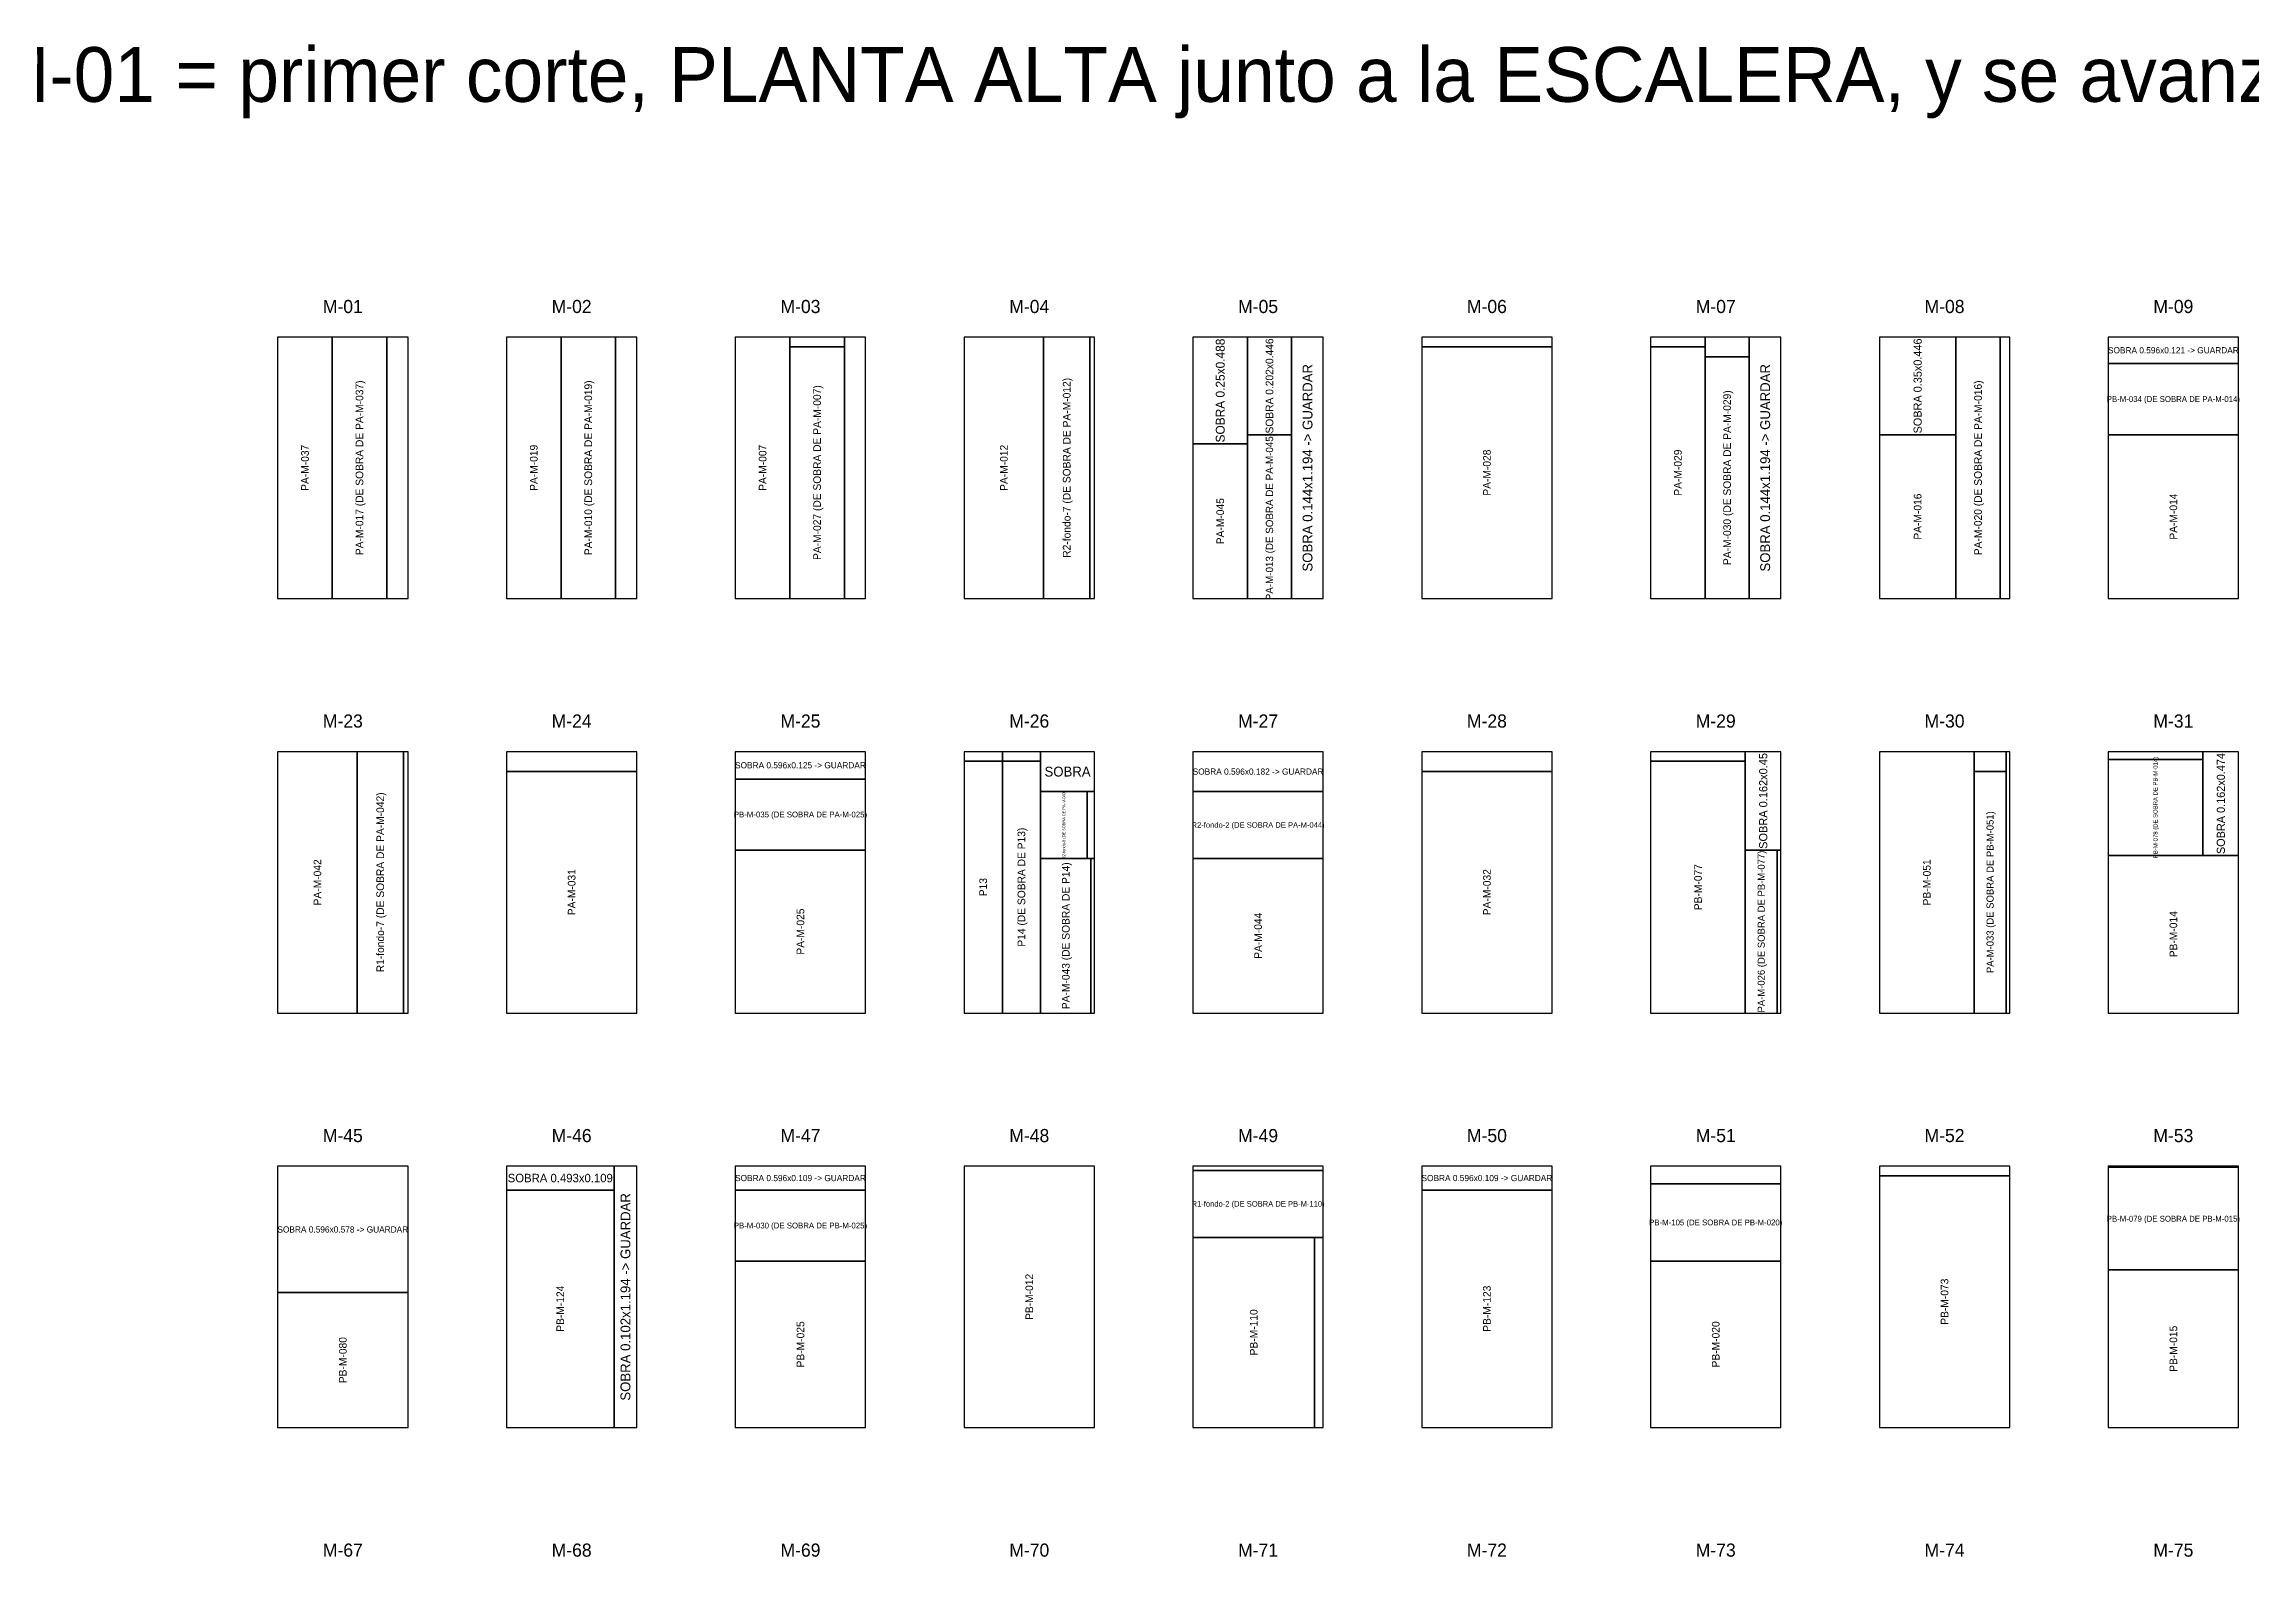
# Model space of a CAD drawing. Header units: metres. Extents: x 305.3 to 390.9, y -184.6 to -119.2.
# Drawn here: x 315.39 to 325.48, y -140.35 to -133.44 of the extents above; entities that cross this region are included whole.
import ezdxf
from ezdxf.enums import TextEntityAlignment as Align

# ---------------------------------------------------------------- set-up
doc = ezdxf.new("R2010")
doc.units = ezdxf.units.M
for name, color, linetype in [('PLAN-CORTE-DESPERDICIO', 1, 'Continuous'), ('PLAN-CORTE-PIEZAS-A-ABRIR', 7, 'Continuous'), ('PLAN-CORTE-RECORTES', 3, 'Continuous'), ('PLAN-CORTE-SOBRANTES', 2, 'Continuous'), ('PLAN-CORTE-TEXTOS', 5, 'Continuous')]:
    doc.layers.add(name, color=color, linetype=linetype)

msp = doc.modelspace()

# ---------------------------------------------------------------- linework, layer by layer
at = {"layer": 'PLAN-CORTE-DESPERDICIO'}
for points in [[(316.958, -135.968), (317.055, -135.968), (317.055, -134.774), (316.958, -134.774)], [(318.004, -135.968), (318.101, -135.968), (318.101, -134.774), (318.004, -134.774)], [(318.8, -134.818), (319.05, -134.818), (319.05, -134.774), (318.8, -134.774)], [(319.05, -135.968), (319.147, -135.968), (319.147, -134.774), (319.05, -134.774)], [(320.172, -135.968), (320.193, -135.968), (320.193, -134.774), (320.172, -134.774)], [(321.689, -134.818), (322.285, -134.818), (322.285, -134.774), (321.689, -134.774)], [(322.735, -134.818), (322.985, -134.818), (322.985, -134.774), (322.735, -134.774)], [(322.985, -134.864), (323.186, -134.864), (323.186, -134.774), (322.985, -134.774)], [(324.333, -135.968), (324.377, -135.968), (324.377, -134.774), (324.333, -134.774)], [(317.034, -137.862), (317.055, -137.862), (317.055, -136.668), (317.034, -136.668)], [(317.505, -136.758), (318.101, -136.758), (318.101, -136.668), (317.505, -136.668)], [(319.597, -136.712), (319.772, -136.712), (319.772, -136.668), (319.597, -136.668)], [(319.772, -136.712), (319.947, -136.712), (319.947, -136.668), (319.772, -136.668)], [(321.689, -136.758), (322.285, -136.758), (322.285, -136.668), (321.689, -136.668)], [(322.735, -136.712), (323.168, -136.712), (323.168, -136.668), (322.735, -136.668)], [(324.214, -136.758), (324.36, -136.758), (324.36, -136.668), (324.214, -136.668)], [(324.36, -137.862), (324.377, -137.862), (324.377, -136.668), (324.36, -136.668)], [(324.827, -136.704), (325.26, -136.704), (325.26, -136.668), (324.827, -136.668)], [(320.159, -137.156), (320.193, -137.156), (320.193, -136.85), (320.159, -136.85)], [(323.314, -137.862), (323.331, -137.862), (323.331, -137.118), (323.314, -137.118)], [(320.177, -137.862), (320.193, -137.862), (320.193, -137.156), (320.177, -137.156)], [(320.643, -138.581), (321.239, -138.581), (321.239, -138.562), (320.643, -138.562)], [(322.735, -138.642), (323.331, -138.642), (323.331, -138.562), (322.735, -138.562)], [(323.781, -138.606), (324.377, -138.606), (324.377, -138.562), (323.781, -138.562)], [(321.199, -139.756), (321.239, -139.756), (321.239, -138.887), (321.199, -138.887)]]:
    msp.add_lwpolyline(points, close=True, dxfattribs=at)
at = {"layer": 'PLAN-CORTE-PIEZAS-A-ABRIR'}
for points in [[(316.459, -135.968), (317.055, -135.968), (317.055, -134.774), (316.459, -134.774)], [(317.505, -135.968), (318.101, -135.968), (318.101, -134.774), (317.505, -134.774)], [(318.551, -135.968), (319.147, -135.968), (319.147, -134.774), (318.551, -134.774)], [(319.597, -135.968), (320.193, -135.968), (320.193, -134.774), (319.597, -134.774)], [(320.643, -135.968), (321.239, -135.968), (321.239, -134.774), (320.643, -134.774)], [(321.689, -135.968), (322.285, -135.968), (322.285, -134.774), (321.689, -134.774)], [(322.735, -135.968), (323.331, -135.968), (323.331, -134.774), (322.735, -134.774)], [(323.781, -135.968), (324.377, -135.968), (324.377, -134.774), (323.781, -134.774)], [(324.827, -135.968), (325.423, -135.968), (325.423, -134.774), (324.827, -134.774)], [(316.459, -137.862), (317.055, -137.862), (317.055, -136.668), (316.459, -136.668)], [(317.505, -137.862), (318.101, -137.862), (318.101, -136.668), (317.505, -136.668)], [(318.551, -137.862), (319.147, -137.862), (319.147, -136.668), (318.551, -136.668)], [(319.597, -137.862), (320.193, -137.862), (320.193, -136.668), (319.597, -136.668)], [(320.643, -137.862), (321.239, -137.862), (321.239, -136.668), (320.643, -136.668)], [(321.689, -137.862), (322.285, -137.862), (322.285, -136.668), (321.689, -136.668)], [(322.735, -137.862), (323.331, -137.862), (323.331, -136.668), (322.735, -136.668)], [(323.781, -137.862), (324.377, -137.862), (324.377, -136.668), (323.781, -136.668)], [(324.827, -137.862), (325.423, -137.862), (325.423, -136.668), (324.827, -136.668)], [(316.459, -139.756), (317.055, -139.756), (317.055, -138.562), (316.459, -138.562)], [(317.505, -139.756), (318.101, -139.756), (318.101, -138.562), (317.505, -138.562)], [(318.551, -139.756), (319.147, -139.756), (319.147, -138.562), (318.551, -138.562)], [(319.597, -139.756), (320.193, -139.756), (320.193, -138.562), (319.597, -138.562)], [(320.643, -139.756), (321.239, -139.756), (321.239, -138.562), (320.643, -138.562)], [(321.689, -139.756), (322.285, -139.756), (322.285, -138.562), (321.689, -138.562)], [(322.735, -139.756), (323.331, -139.756), (323.331, -138.562), (322.735, -138.562)], [(323.781, -139.756), (324.377, -139.756), (324.377, -138.562), (323.781, -138.562)], [(324.827, -139.756), (325.423, -139.756), (325.423, -138.562), (324.827, -138.562)]]:
    msp.add_lwpolyline(points, close=True, dxfattribs=at)
at = {"layer": 'PLAN-CORTE-RECORTES'}
for points in [[(316.459, -135.968), (316.709, -135.968), (316.709, -134.774), (316.459, -134.774)], [(316.709, -135.968), (316.958, -135.968), (316.958, -134.774), (316.709, -134.774)], [(317.505, -135.968), (317.755, -135.968), (317.755, -134.774), (317.505, -134.774)], [(317.755, -135.968), (318.004, -135.968), (318.004, -134.774), (317.755, -134.774)], [(318.551, -135.968), (318.8, -135.968), (318.8, -134.774), (318.551, -134.774)], [(318.8, -135.968), (319.05, -135.968), (319.05, -134.818), (318.8, -134.818)], [(319.597, -135.968), (319.96, -135.968), (319.96, -134.774), (319.597, -134.774)], [(319.96, -135.968), (320.172, -135.968), (320.172, -134.774), (319.96, -134.774)], [(321.689, -135.968), (322.285, -135.968), (322.285, -134.818), (321.689, -134.818)], [(322.735, -135.968), (322.985, -135.968), (322.985, -134.818), (322.735, -134.818)], [(324.131, -135.968), (324.333, -135.968), (324.333, -134.774), (324.131, -134.774)], [(322.985, -135.968), (323.186, -135.968), (323.186, -134.864), (322.985, -134.864)], [(324.827, -135.22), (325.423, -135.22), (325.423, -134.895), (324.827, -134.895)], [(320.893, -135.968), (321.094, -135.968), (321.094, -135.22), (320.893, -135.22)], [(323.781, -135.968), (324.131, -135.968), (324.131, -135.22), (323.781, -135.22)], [(324.827, -135.968), (325.423, -135.968), (325.423, -135.22), (324.827, -135.22)], [(320.643, -135.968), (320.893, -135.968), (320.893, -135.262), (320.643, -135.262)], [(316.459, -137.862), (316.822, -137.862), (316.822, -136.668), (316.459, -136.668)], [(316.822, -137.862), (317.034, -137.862), (317.034, -136.668), (316.822, -136.668)], [(319.597, -137.862), (319.772, -137.862), (319.772, -136.712), (319.597, -136.712)], [(319.772, -137.862), (319.947, -137.862), (319.947, -136.712), (319.772, -136.712)], [(322.735, -137.862), (323.168, -137.862), (323.168, -136.712), (322.735, -136.712)], [(323.781, -137.862), (324.214, -137.862), (324.214, -136.668), (323.781, -136.668)], [(324.827, -137.142), (325.26, -137.142), (325.26, -136.704), (324.827, -136.704)], [(317.505, -137.862), (318.101, -137.862), (318.101, -136.758), (317.505, -136.758)], [(318.551, -137.118), (319.147, -137.118), (319.147, -136.793), (318.551, -136.793)], [(321.689, -137.862), (322.285, -137.862), (322.285, -136.758), (321.689, -136.758)], [(324.214, -137.862), (324.36, -137.862), (324.36, -136.758), (324.214, -136.758)], [(319.947, -137.156), (320.159, -137.156), (320.159, -136.85), (319.947, -136.85)], [(320.643, -137.156), (321.239, -137.156), (321.239, -136.85), (320.643, -136.85)], [(318.551, -137.862), (319.147, -137.862), (319.147, -137.118), (318.551, -137.118)], [(323.168, -137.862), (323.314, -137.862), (323.314, -137.118), (323.168, -137.118)], [(324.827, -137.862), (325.423, -137.862), (325.423, -137.142), (324.827, -137.142)], [(319.947, -137.862), (320.177, -137.862), (320.177, -137.156), (319.947, -137.156)], [(320.643, -137.862), (321.239, -137.862), (321.239, -137.156), (320.643, -137.156)], [(319.597, -139.756), (320.193, -139.756), (320.193, -138.562), (319.597, -138.562)], [(320.643, -138.887), (321.239, -138.887), (321.239, -138.581), (320.643, -138.581)], [(322.735, -138.996), (323.331, -138.996), (323.331, -138.642), (322.735, -138.642)], [(323.781, -139.756), (324.377, -139.756), (324.377, -138.606), (323.781, -138.606)], [(324.827, -139.036), (325.423, -139.036), (325.423, -138.568), (324.827, -138.568)], [(317.505, -139.756), (317.998, -139.756), (317.998, -138.671), (317.505, -138.671)], [(318.551, -138.996), (319.147, -138.996), (319.147, -138.671), (318.551, -138.671)], [(321.689, -139.756), (322.285, -139.756), (322.285, -138.671), (321.689, -138.671)], [(320.643, -139.756), (321.199, -139.756), (321.199, -138.887), (320.643, -138.887)], [(318.551, -139.756), (319.147, -139.756), (319.147, -138.996), (318.551, -138.996)], [(322.735, -139.756), (323.331, -139.756), (323.331, -138.996), (322.735, -138.996)], [(324.827, -139.756), (325.423, -139.756), (325.423, -139.036), (324.827, -139.036)], [(316.459, -139.756), (317.055, -139.756), (317.055, -139.139), (316.459, -139.139)]]:
    msp.add_lwpolyline(points, close=True, dxfattribs=at)
at = {"layer": 'PLAN-CORTE-SOBRANTES'}
for points in [[(320.643, -135.262), (320.893, -135.262), (320.893, -134.774), (320.643, -134.774)], [(320.893, -135.22), (321.094, -135.22), (321.094, -134.774), (320.893, -134.774)], [(321.094, -135.968), (321.239, -135.968), (321.239, -134.774), (321.094, -134.774)], [(323.186, -135.968), (323.331, -135.968), (323.331, -134.774), (323.186, -134.774)], [(323.781, -135.22), (324.131, -135.22), (324.131, -134.774), (323.781, -134.774)], [(324.827, -134.895), (325.423, -134.895), (325.423, -134.774), (324.827, -134.774)], [(318.551, -136.793), (319.147, -136.793), (319.147, -136.668), (318.551, -136.668)], [(319.947, -136.85), (320.193, -136.85), (320.193, -136.668), (319.947, -136.668)], [(320.643, -136.85), (321.239, -136.85), (321.239, -136.668), (320.643, -136.668)], [(323.168, -137.118), (323.331, -137.118), (323.331, -136.668), (323.168, -136.668)], [(325.26, -137.142), (325.423, -137.142), (325.423, -136.668), (325.26, -136.668)], [(316.459, -139.139), (317.055, -139.139), (317.055, -138.562), (316.459, -138.562)], [(317.505, -138.671), (317.998, -138.671), (317.998, -138.562), (317.505, -138.562)], [(317.998, -139.756), (318.101, -139.756), (318.101, -138.562), (317.998, -138.562)], [(318.551, -138.671), (319.147, -138.671), (319.147, -138.562), (318.551, -138.562)], [(321.689, -138.671), (322.285, -138.671), (322.285, -138.562), (321.689, -138.562)]]:
    msp.add_lwpolyline(points, close=True, dxfattribs=at)

# ---------------------------------------------------------------- texts
at = {"layer": 'PLAN-CORTE-TEXTOS'}
for s, height, p in [('PLAN DE CORTE - MORET  (93 piezas a abrir EN ORDEN: M-01 = primer corte, PLANTA ALTA junto a la ESCALERA, y se avanza alejandose; al terminar P.A. sigue P.B.; amarillo = SOBRANTE con su medida -> GUARDAR EN RESERVA; rojo = desperdicio)', 0.25, (325.459, -133.574)), ('M-01', 0.06, (316.757, -134.634)), ('M-02', 0.06, (317.803, -134.634)), ('M-03', 0.06, (318.849, -134.634)), ('M-04', 0.06, (319.895, -134.634)), ('M-05', 0.06, (320.941, -134.634)), ('M-06', 0.06, (321.987, -134.634)), ('M-07', 0.06, (323.033, -134.634)), ('M-08', 0.06, (324.079, -134.634)), ('M-09', 0.06, (325.125, -134.634)), ('SOBRA 0.596x0.121 -> GUARDAR', 0.02838, (325.125, -134.834)), ('PB-M-034 (DE SOBRA DE PA-M-014)', 0.0267, (325.125, -135.057)), ('M-23', 0.06, (316.757, -136.528)), ('M-24', 0.06, (317.803, -136.528)), ('M-25', 0.06, (318.849, -136.528)), ('M-26', 0.06, (319.895, -136.528)), ('M-27', 0.06, (320.941, -136.528)), ('M-28', 0.06, (321.987, -136.528)), ('M-29', 0.06, (323.033, -136.528)), ('M-30', 0.06, (324.079, -136.528)), ('M-31', 0.06, (325.125, -136.528)), ('SOBRA 0.596x0.125 -> GUARDAR', 0.02838, (318.849, -136.73)), ('SOBRA', 0.045, (320.07, -136.759)), ('SOBRA 0.596x0.182 -> GUARDAR', 0.02838, (320.941, -136.759)), ('PB-M-035 (DE SOBRA DE PA-M-025)', 0.0267, (318.849, -136.955)), ('R2-fondo-2 (DE SOBRA DE PA-M-044)', 0.02508, (320.941, -137.003)), ('M-45', 0.06, (316.757, -138.422)), ('M-46', 0.06, (317.803, -138.422)), ('M-47', 0.06, (318.849, -138.422)), ('M-48', 0.06, (319.895, -138.422)), ('M-49', 0.06, (320.941, -138.422)), ('M-50', 0.06, (321.987, -138.422)), ('M-51', 0.06, (323.033, -138.422)), ('M-52', 0.06, (324.079, -138.422)), ('M-53', 0.06, (325.125, -138.422)), ('SOBRA 0.493x0.109', 0.03871, (317.751, -138.616)), ('SOBRA 0.596x0.109 -> GUARDAR', 0.02838, (318.849, -138.616)), ('SOBRA 0.596x0.109 -> GUARDAR', 0.02838, (321.987, -138.616)), ('R1-fondo-2 (DE SOBRA DE PB-M-110)', 0.02508, (320.941, -138.734)), ('SOBRA 0.596x0.578 -> GUARDAR', 0.02838, (316.757, -138.851)), ('PB-M-030 (DE SOBRA DE PB-M-025)', 0.0267, (318.849, -138.833)), ('PB-M-105 (DE SOBRA DE PB-M-020)', 0.0267, (323.033, -138.819)), ('PB-M-079 (DE SOBRA DE PB-M-015)', 0.0267, (325.125, -138.802)), ('M-67', 0.06, (316.757, -140.316)), ('M-68', 0.06, (317.803, -140.316)), ('M-69', 0.06, (318.849, -140.316)), ('M-70', 0.06, (319.895, -140.316)), ('M-71', 0.06, (320.941, -140.316)), ('M-72', 0.06, (321.987, -140.316)), ('M-73', 0.06, (323.033, -140.316)), ('M-74', 0.06, (324.079, -140.316)), ('M-75', 0.06, (325.125, -140.316))]:
    msp.add_text(s, height=height, dxfattribs=at).set_placement(p, align=Align.MIDDLE_CENTER)
for s, height, p in [('SOBRA 0.25x0.488', 0.04067, (320.768, -135.018)), ('SOBRA 0.202x0.446', 0.035, (320.993, -134.997)), ('SOBRA 0.35x0.446', 0.03718, (323.956, -134.997)), ('SOBRA 0.144x1.194 -> GUARDAR', 0.045, (321.167, -135.371)), ('SOBRA 0.144x1.194 -> GUARDAR', 0.045, (323.259, -135.371)), ('PA-M-017 (DE SOBRA DE PA-M-037)', 0.035, (316.833, -135.371)), ('PA-M-010 (DE SOBRA DE PA-M-019)', 0.035, (317.879, -135.371)), ('PA-M-027 (DE SOBRA DE PA-M-007)', 0.035, (318.925, -135.393)), ('R2-fondo-7 (DE SOBRA DE PA-M-012)', 0.035, (320.066, -135.371)), ('PA-M-030 (DE SOBRA DE PA-M-029)', 0.035, (323.085, -135.416)), ('PA-M-020 (DE SOBRA DE PA-M-016)', 0.035, (324.232, -135.371)), ('PA-M-013 (DE SOBRA DE PA-M-045)', 0.0335, (320.993, -135.594)), ('PA-M-037', 0.035, (316.584, -135.371)), ('PA-M-019', 0.035, (317.63, -135.371)), ('PA-M-007', 0.035, (318.676, -135.371)), ('PA-M-012', 0.035, (319.779, -135.371)), ('PA-M-028', 0.035, (321.987, -135.393)), ('PA-M-029', 0.035, (322.86, -135.393)), ('PA-M-045', 0.035, (320.768, -135.615)), ('PA-M-016', 0.035, (323.956, -135.594)), ('PA-M-014', 0.035, (325.125, -135.594)), ('SOBRA 0.162x0.45', 0.03752, (323.25, -136.893)), ('PB-M-078 (DE SOBRA DE PB-M-014)', 0.01964, (325.043, -136.923)), ('SOBRA 0.162x0.474', 0.0372, (325.342, -136.905)), ('R1-fondo-7 (DE SOBRA DE PA-M-042)', 0.035, (316.928, -137.265)), ('R2-fondo-8 (DE SOBRA DE PA-M-043)', 0.01288, (320.053, -137.003)), ('PA-M-033 (DE SOBRA DE PB-M-051)', 0.03242, (324.287, -137.31)), ('P14 (DE SOBRA DE P13)', 0.035, (319.859, -137.287)), ('PA-M-026 (DE SOBRA DE PB-M-077)', 0.03242, (323.241, -137.49)), ('PA-M-042', 0.035, (316.641, -137.265)), ('PA-M-031', 0.035, (317.803, -137.31)), ('P13', 0.035, (319.684, -137.287)), ('PA-M-043 (DE SOBRA DE P14)', 0.035, (320.062, -137.509)), ('PA-M-032', 0.035, (321.987, -137.31)), ('PB-M-077', 0.035, (322.952, -137.287)), ('PB-M-051', 0.035, (323.998, -137.265)), ('PA-M-025', 0.035, (318.849, -137.49)), ('PA-M-044', 0.035, (320.941, -137.509)), ('PB-M-014', 0.035, (325.125, -137.502)), ('SOBRA 0.102x1.194 -> GUARDAR', 0.045, (318.049, -139.159)), ('PB-M-012', 0.035, (319.895, -139.159)), ('PB-M-124', 0.035, (317.751, -139.213)), ('PB-M-123', 0.035, (321.987, -139.213)), ('PB-M-073', 0.035, (324.079, -139.181)), ('PB-M-110', 0.035, (320.921, -139.321)), ('PB-M-080', 0.035, (316.757, -139.448)), ('PB-M-025', 0.035, (318.849, -139.376)), ('PB-M-020', 0.035, (323.033, -139.376)), ('PB-M-015', 0.035, (325.125, -139.396))]:
    msp.add_text(s, height=height, rotation=90, dxfattribs=at).set_placement(p, align=Align.MIDDLE_CENTER)

doc.saveas('drawing.dxf')
